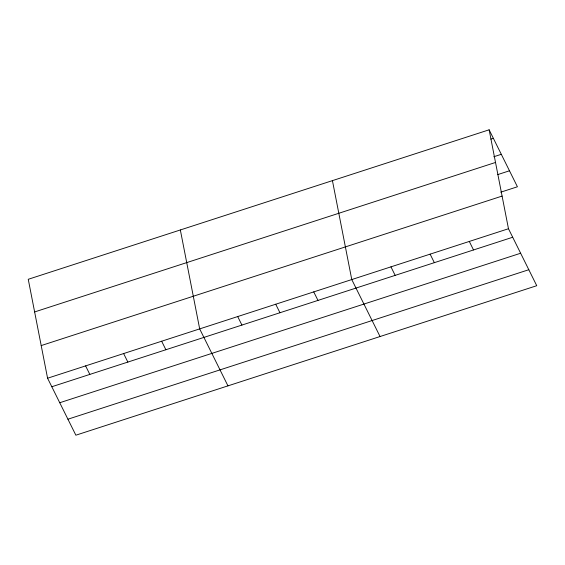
<?xml version="1.0" encoding="UTF-8"?>
<svg xmlns="http://www.w3.org/2000/svg" width="565" height="565" viewBox="0 0 565 565"><rect width="100%" height="100%" fill="white"/><g stroke="black" fill="none" stroke-linecap="round" stroke-linejoin="round"><path stroke-width="0.85" d="M489.135 129.802L28.25 279.294L47.58 378.225L75.865 435.198L536.75 285.706L508.472 228.733L489.135 129.802L517.42 186.775L500.745 192.185M490.865 139.131L493.365 138.326M493.803 156.745L501.303 154.309M34.627 311.944L495.519 162.452M497.807 174.571L509.482 170.785M41.203 345.575L502.087 196.083M47.58 378.225L508.472 228.733M51.811 386.743L512.695 237.251M59.749 402.732L520.633 253.24M67.927 419.209L528.812 269.717M469.296 241.439L473.519 249.956M430.12 254.144L434.344 262.661M390.945 266.849L395.175 275.374M380.047 336.528L351.769 279.562L332.432 180.631M313.745 291.893L317.975 300.411M275.72 304.224L279.95 312.742M237.696 316.555L241.926 325.08M227.956 385.867L199.678 328.894L180.341 229.962M161.654 341.225L165.884 349.742M123.629 353.556L127.859 362.08M85.605 365.894L89.835 374.411"/></g></svg>
